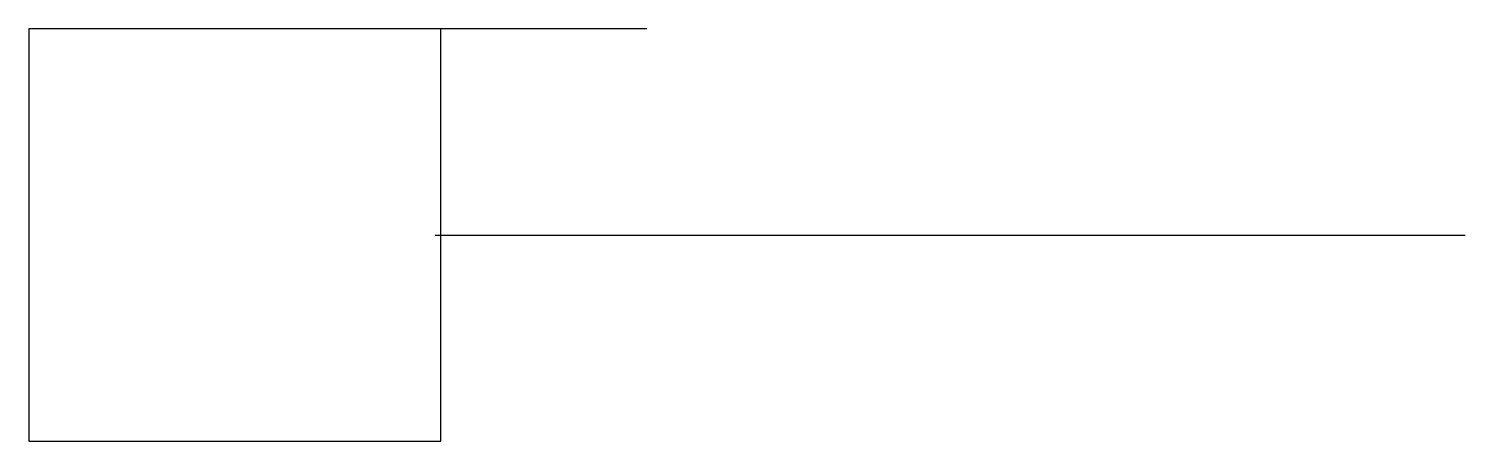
# Model space of a CAD drawing. Extents: x -13.9 to 0, y -2 to 2.
import ezdxf

# ---------------------------------------------------------------- set-up
doc = ezdxf.new("R2010")
doc.units = 0
doc.linetypes.add('DASHED', pattern=[0])
doc.layers.get('0').update_dxf_attribs({"linetype": 'CONTINUOUS'})

msp = doc.modelspace()

# ---------------------------------------------------------------- linework, layer by layer
at = {"color": 0, "linetype": 'DASHED'}
msp.add_line((-10, 0), (0, 0), dxfattribs=at)
at = {"color": 0, "linetype": 'CONTINUOUS'}
msp.add_lwpolyline([(-7.947, 2), (-13.947, 2), (-13.947, -2), (-9.947, -2), (-9.947, 2)], dxfattribs=at)

doc.saveas('drawing.dxf')
